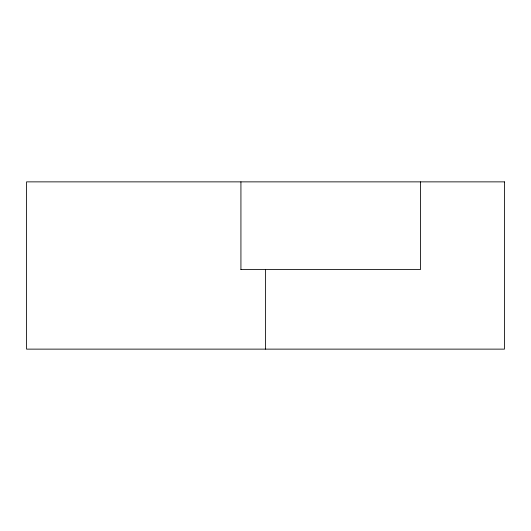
<?xml version="1.0" encoding="UTF-8"?>
<svg xmlns="http://www.w3.org/2000/svg" width="531" height="531" viewBox="0 0 531 531"><rect width="100%" height="100%" fill="white"/><g stroke="black" fill="none" stroke-linecap="round" stroke-linejoin="round"><path stroke-width="0.8" d="M240.862 269.482L420.545 269.482L420.545 181.867M265.5 269.482L265.5 349.132M240.928 181.867L240.928 269.482M504.45 181.867L26.55 181.867L26.55 349.132L504.45 349.132L504.45 181.867"/></g></svg>
